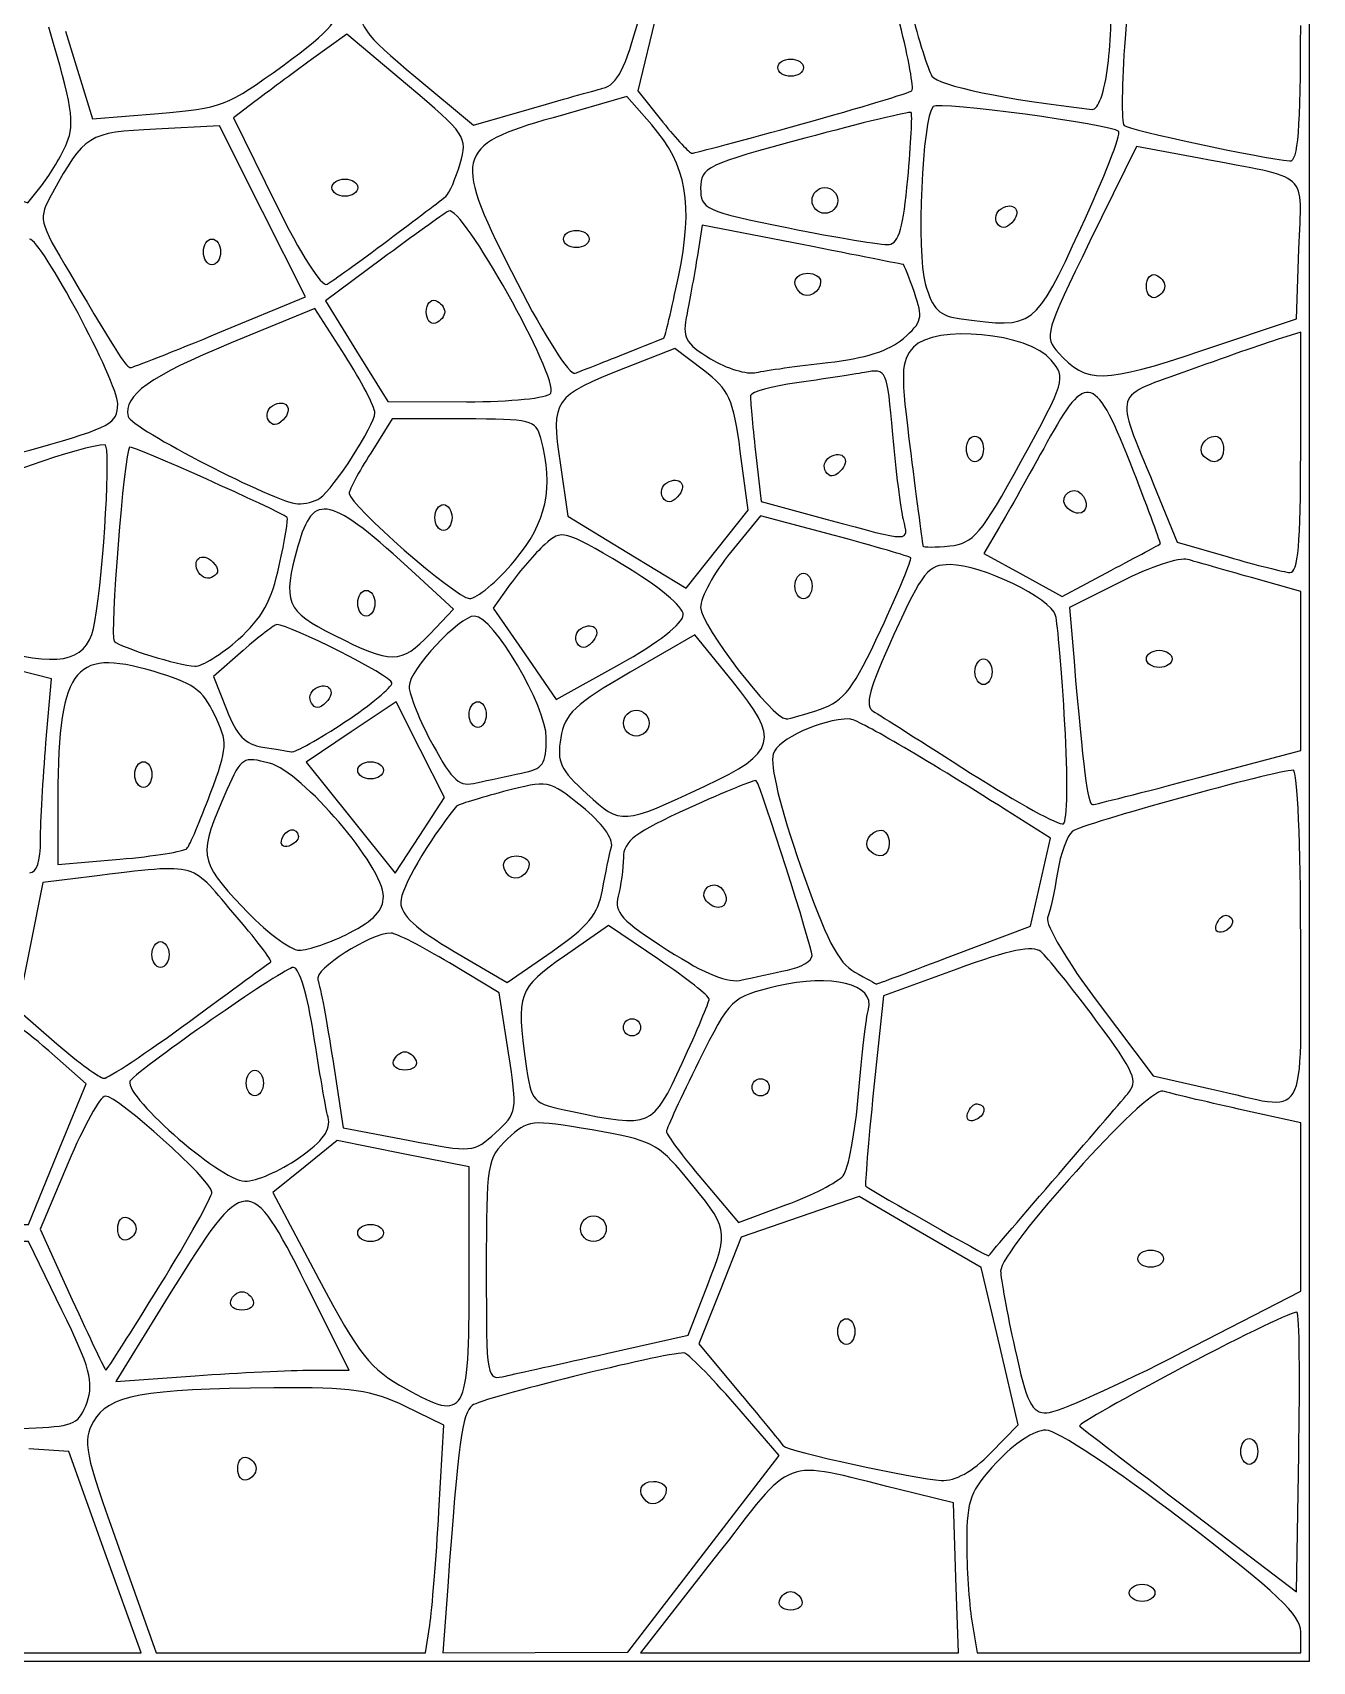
# Model space of a CAD drawing. Extents: x 1 to 601, y -4 to 449.
# Drawn here: x 489.2 to 601.2, y -0.9 to 141.7 of the extents above; entities that cross this region are included whole.
import ezdxf

# ---------------------------------------------------------------- set-up
doc = ezdxf.new("R2010")
doc.units = 0
doc.layers.get('0').update_dxf_attribs({"linetype": 'CONTINUOUS'})

msp = doc.modelspace()

# ---------------------------------------------------------------- linework, layer by layer
at = {"color": 7}
for points in [[(0.875971, 224.12403), (0.875971, 449.124032), (300.87597, 449.124032), (600.87597, 449.124032), (600.87597, 224.12403), (600.87597, -0.87597), (300.87597, -0.87597), (0.875971, -0.87597)], [(511.06347, 138.79812)], [(554.37597, 138.62403)], [(583.256708, 138.81153)], [(539.086043, 136.821495)], [(556.519972, 133.71234)], [(492.178447, 132.031185)], [(565.75266, 128.881042)], [(515.37597, 128.12403)], [(557.37597, 126.99903)], [(573.57339, 125.00688)], [(580.888905, 124.565325)], [(520.25097, 123.502792)], [(535.62597, 123.62403)], [(504.12597, 122.49903)], [(556.35558, 118.894417)], [(586.62597, 119.49903)], [(523.62597, 117.24903)], [(505.574153, 115.46226)], [(540.87597, 113.538705)], [(558.769995, 112.809202)], [(534.508477, 110.13618)], [(509.82339, 107.75688)], [(489.65814, 105.351405)], [(570.87597, 105.24903)], [(575.682847, 104.193458)], [(591.646357, 104.60364)], [(600.12597, 104.924573)], [(558.57339, 103.25688)], [(514.307857, 100.948013)], [(544.32339, 101.00688)], [(579.533002, 100.322205)], [(524.37597, 99.24903)], [(565.373002, 99.061553)], [(587.848687, 96.931958)], [(503.727667, 94.411695)], [(531.34215, 95.454375)], [(555.87597, 93.24903)], [(517.62597, 91.74903)], [(494.641762, 90.151583)], [(546.109793, 90.726053)], [(507.19362, 88.589693)], [(523.927305, 89.04714)], [(536.82339, 88.25688)], [(571.62597, 85.74903)], [(586.62597, 86.87403)], [(523.098068, 78.93201), (520.979003, 83.122718), (517.048568, 80.47581), (513.118133, 77.828903), (517.011473, 72.970433), (520.904805, 68.111955), (523.060973, 71.426625), (525.217133, 74.741295)], [(513.57339, 83.00688)], [(516.512505, 81.355215)], [(527.37597, 81.99903)], [(558.112778, 82.481812)], [(540.87597, 81.24903)], [(579.497903, 81.141653)], [(517.62597, 77.12403)], [(498.12597, 76.74903)], [(531.963465, 76.879028)], [(548.041928, 75.753292)], [(591.222098, 76.491465)], [(489.87597, 71.01087)], [(502.68804, 70.282283)], [(510.98847, 71.08653)], [(562.396358, 70.10364)], [(530.85558, 67.894418)], [(539.03814, 66.62403)], [(548.033003, 65.822205)], [(516.90585, 62.88927)], [(592.73847, 63.58653)], [(600.12597, 62.49903)], [(499.62597, 60.99903)], [(569.75097, 60.929085)], [(555.213465, 59.629028)], [(502.914757, 55.14735)], [(540.87597, 54.62403)], [(520.769723, 51.68028)], [(530.81241, 52.40406)], [(546.01494, 51.49635)], [(507.87597, 49.74903)], [(552.12597, 49.37403)], [(570.98847, 47.08653)], [(512.455005, 43.18653)], [(560.092702, 41.633137)], [(578.392185, 41.12403)], [(496.62597, 36.99903)], [(517.62597, 36.62403)], [(537.12597, 36.99903)], [(585.87597, 34.37403)], [(500.308342, 32.014605)], [(527.37597, 32.48724)], [(506.519722, 30.68028)], [(599.824387, 29.67561)], [(559.62597, 27.99903)], [(539.38818, 26.076953)], [(589.81347, 26.20785)], [(513.623025, 24.62403)], [(493.945972, 21.81795)], [(572.988668, 17.35737)], [(594.87597, 17.49903)], [(507.12597, 15.99903)], [(542.85558, 13.144418)], [(554.519722, 4.43028)], [(585.12597, 5.12403)]]:
    msp.add_lwpolyline(points, close=True, dxfattribs=at)
for points in [[(591.248025, 151.773945), (585.302122, 148.344353), (584.76522, 141.183023)], [(543.791415, 143.470028), (542.134395, 136.596645), (544.317683, 133.86036)], [(492.047708, 141.822653), (494.412728, 134.146268), (500.206845, 134.613247)], [(521.970427, 137.101477), (516.66603, 141.56646), (513.5835, 139.328017)], [(470.900767, 140.718592), (469.052572, 133.440165), (478.901775, 130.12242), (488.75097, 126.804683), (490.037527, 128.40186)], [(522.70728, 137.800335), (527.75097, 133.60164), (532.62597, 135.004703)], [(508.632412, 135.654502), (506.763855, 134.219437), (510.457455, 126.712477)], [(543.34746, 133.611345), (541.1601, 136.10262), (534.713145, 134.245132)], [(505.574153, 115.46226), (513.051098, 118.55049), (509.291745, 126.041872), (505.532393, 133.533255), (499.97664, 133.252702)], [(591.254633, 130.690927), (585.758288, 131.722193), (581.686568, 123.425805)], [(556.512577, 123.132037), (547.774177, 124.851975), (547.34502, 122.175502)], [(591.478808, 113.860845), (599.75097, 116.62809), (599.968448, 122.72925)], [(519.71007, 121.85361), (514.794112, 118.20819), (517.522545, 113.799368), (520.25097, 109.390545), (527.144205, 109.382295)], [(516.501105, 113.448233), (513.87624, 117.55155), (506.563605, 114.53523)], [(600.12597, 104.924573), (600.12597, 115.475115), (598.43847, 114.95334)], [(547.890652, 112.134023), (545.37924, 114.049568), (541.065105, 112.3488)], [(526.922902, 107.87403), (520.644787, 107.87403), (518.760375, 104.888933)], [(535.327042, 104.039873), (536.00097, 99.35715), (541.185315, 96.204638), (546.369652, 93.052125), (549.083887, 96.47871), (551.798115, 99.905288), (551.100097, 105.061875)], [(552.426772, 105.00276), (552.918878, 100.653127), (558.709928, 99.079777)], [(587.290635, 102.070245), (589.327987, 97.099125), (593.789475, 95.797628)], [(559.34127, 97.662945), (552.866483, 99.391942), (550.24623, 96.194265)], [(573.77496, 98.430765), (572.401012, 96.1125), (575.83035, 94.22661), (579.259687, 92.340728), (583.505332, 94.602803)], [(523.927305, 89.04714), (526.009282, 91.220258), (522.685702, 94.28382)], [(530.973488, 93.40779), (529.482893, 91.316543), (532.239975, 87.313388), (534.997057, 83.310225), (540.545333, 86.404628)], [(584.436308, 93.654488), (579.899963, 91.36455), (580.294905, 86.68179)], [(591.222098, 76.491465), (600.12597, 78.858907), (600.12597, 85.813253), (600.12597, 92.76759), (595.81347, 93.988275)], [(550.414583, 84.917513), (547.107345, 88.977495), (541.4556, 85.701773)], [(507.594623, 87.605648), (505.011075, 85.337265), (506.166435, 82.39602)], [(490.351088, 79.518352), (490.826205, 85.138987), (486.2196, 86.299395)], [(491.37597, 73.639118), (491.37597, 68.86356), (496.81347, 69.33954)], [(569.75097, 60.929085), (576.50097, 63.47322), (577.363365, 67.323623), (578.225753, 71.174033), (574.363365, 73.625018)], [(493.160857, 67.682212), (490.070737, 67.31133), (488.96283, 61.743405), (487.854915, 56.175487), (491.302942, 53.187735)], [(543.973223, 60.557985), (539.570475, 63.547838), (535.723223, 60.854603)], [(530.81241, 52.40406), (530.00097, 57.645008), (525.65091, 60.259523)], [(526.058903, 61.273358), (530.71077, 58.547685), (534.64005, 61.273358)], [(570.034537, 59.721435), (563.630295, 57.394778), (562.765328, 49.12221)], [(582.399765, 56.773867), (587.221755, 50.381077), (592.361363, 49.222822)], [(491.344912, 43.5228), (493.858927, 49.67157), (490.6113, 52.553587)], [(515.44023, 51.79893), (516.352118, 45.8421), (522.05154, 44.74281)], [(589.81347, 26.20785), (600.12597, 31.52745), (600.12597, 38.890628), (600.12597, 46.253798), (594.68847, 47.46969)], [(527.37597, 32.48724), (527.37597, 42.416782), (521.606648, 43.56477), (515.837333, 44.712758), (513.015915, 42.445403), (510.194498, 40.178048), (514.224645, 32.588543)], [(482.603438, 37.37403), (488.830905, 37.37403), (491.344912, 43.5228)], [(492.303, 42.776745), (489.855037, 36.949043), (492.654375, 30.78654)], [(547.780657, 41.28573), (550.935353, 37.5435), (555.093157, 39.08049)], [(572.988668, 17.35737), (575.39562, 19.84071), (573.790703, 26.722365), (572.185785, 33.604012), (566.843378, 36.707497), (561.50097, 39.810975), (556.340318, 38.030002), (551.179665, 36.24903), (549.330255, 31.578585), (547.480845, 26.90814), (551.09214, 22.578585)], [(491.747842, 29.88045), (488.825632, 35.87403), (482.902162, 35.87403), (476.978692, 35.87403), (477.478537, 31.18653)], [(501.289695, 31.443758), (496.471875, 23.638478), (503.414137, 24.131258)], [(513.623025, 24.62403), (516.889643, 24.62403), (513.101828, 32.172135)], [(539.38818, 26.076953), (546.525382, 27.667298), (548.25537, 32.128793)], [(524.737057, 12.275775), (525.1725, 19.802527), (521.754172, 21.463275)], [(547.875645, 8.539328), (554.50032, 17.15181), (550.613932, 21.63792)], [(495.514657, 8.68653), (492.341632, 17.49903), (488.86554, 17.727345)], [(590.37597, 12.361688), (599.75097, 5.208023), (599.957557, 17.271945)], [(569.967667, 6.43653), (569.75097, 12.99903), (564.87597, 14.198798)], [(468.87597, 1.687688), (468.87597, -0.12597), (483.781822, -0.12597), (498.687675, -0.12597), (495.514657, 8.68653)], [(496.71588, 9.054263), (499.986247, -0.12597), (511.772122, -0.12597), (523.557997, -0.12597), (523.92981, 2.31153)], [(525.496417, 5.68653), (525.06342, -0.12597), (533.157195, -0.09957), (541.25097, -0.07317), (547.875645, 8.539305), (547.875645, 8.539328)], [(548.796322, 8.096595), (542.379787, -0.12597), (556.28208, -0.12597), (570.184372, -0.12597), (569.967667, 6.43653)], [(571.357357, 2.68653), (571.82223, -0.12597), (585.9741, -0.12597), (600.12597, -0.12597), (600.12597, 1.710188)]]:
    msp.add_lwpolyline(points, dxfattribs=at)
for points in [[(583.256708, 138.81153), (583.52547, 140.977155), (583.63413, 144.083205), (583.49817, 145.713855)], [(511.06347, 138.79812), (515.477348, 142.039665), (516.123368, 142.819223), (516.10566, 144.882525)], [(517.64478, 145.0947), (517.662405, 142.19835), (517.98834, 141.728685), (522.70728, 137.800335)], [(539.086043, 136.821495), (540.32928, 137.145997), (541.0167, 138.496222), (542.273543, 143.082345)], [(566.015115, 143.772338), (566.687175, 141.096863), (567.521205, 138.44805), (567.868523, 137.886083)], [(492.178447, 132.031185), (492.895957, 133.737832), (492.643252, 135.35964), (490.600762, 142.156185)], [(566.115293, 136.613355), (566.294768, 136.79283), (565.819185, 139.42803), (565.058445, 142.469355)], [(584.76522, 141.183023), (584.469915, 137.244293), (584.430615, 133.81938), (584.677883, 133.57212)], [(599.18847, 130.45857), (599.902777, 130.394145), (600.12597, 133.218833), (600.12597, 142.323487)], [(500.206845, 134.613247), (505.66014, 135.052755), (506.298765, 135.29892), (511.06347, 138.79812)], [(513.5835, 139.328017), (511.88811, 138.09687), (509.660122, 136.443787), (508.632412, 135.654502)], [(554.37597, 138.62403), (554.37597, 139.03653), (554.88222, 139.37403), (555.50097, 139.37403)], [(555.50097, 137.87403), (554.88222, 137.87403), (554.37597, 138.21153), (554.37597, 138.62403)], [(555.50097, 139.37403), (556.11972, 139.37403), (556.62597, 139.03653), (556.62597, 138.62403)], [(556.62597, 138.62403), (556.62597, 138.21153), (556.11972, 137.87403), (555.50097, 137.87403)], [(581.8845, 134.972505), (582.40983, 134.91393), (582.96615, 136.470383), (583.256708, 138.81153)], [(526.588493, 130.24335), (527.253705, 132.562807), (527.11152, 132.773962), (521.970427, 137.101477)], [(567.868523, 137.886083), (568.379213, 137.05977), (574.415693, 135.80493), (581.8845, 134.972505)], [(532.62597, 135.004703), (535.30722, 135.776385), (538.21425, 136.593945), (539.086043, 136.821495)], [(556.519972, 133.71234), (561.617925, 135.128422), (565.935817, 136.43388), (566.115293, 136.613355)], [(584.204685, 133.045313), (583.58247, 133.667535), (568.437727, 135.685785), (567.961845, 135.209902)], [(534.713145, 134.245132), (526.01175, 131.7381), (525.849982, 130.98681), (531.59373, 119.75787)], [(566.0535, 134.696497), (565.943032, 134.806965), (561.752557, 133.79523), (556.741342, 132.448192)], [(565.75266, 128.881042), (566.028585, 131.969077), (566.163967, 134.58603), (566.0535, 134.696497)], [(567.961845, 135.209902), (567.019403, 134.26746), (566.493068, 122.391548), (567.27561, 119.726077)], [(499.97664, 133.252702), (494.03619, 132.952725), (493.702973, 132.747015), (490.921965, 127.662967)], [(545.68728, 120.321255), (547.021875, 126.665685), (546.413918, 130.11885), (543.34746, 133.611345)], [(544.317683, 133.86036), (545.518493, 132.355402), (546.66972, 131.127127), (546.87597, 131.130863)], [(546.87597, 131.130863), (547.08222, 131.134613), (551.42202, 132.296258), (556.519972, 133.71234)], [(580.888905, 124.565325), (582.94011, 129.001793), (584.432213, 132.817785), (584.204685, 133.045313)], [(584.677883, 133.57212), (585.072585, 133.17741), (596.696243, 130.683315), (599.18847, 130.45857)], [(490.037527, 128.40186), (490.74513, 129.280305), (491.70855, 130.913498), (492.178447, 132.031185)], [(556.741342, 132.448192), (548.105992, 130.126972), (547.629922, 129.898762), (547.628002, 128.079667)], [(525.326557, 127.358475), (525.643132, 127.628925), (526.211002, 128.927122), (526.588493, 130.24335)], [(599.968448, 122.72925), (600.21651, 129.688373), (601.151617, 128.83398), (591.254633, 130.690927)], [(515.37597, 128.12403), (515.37597, 128.53653), (515.88222, 128.87403), (516.50097, 128.87403)], [(516.50097, 128.87403), (517.11972, 128.87403), (517.62597, 128.53653), (517.62597, 128.12403)], [(564.12597, 123.149977), (564.96462, 123.23679), (565.378665, 124.69554), (565.75266, 128.881042)], [(490.921965, 127.662967), (489.653228, 125.343555), (489.664395, 125.292787), (492.488865, 120.537967)], [(516.50097, 127.37403), (515.88222, 127.37403), (515.37597, 127.71153), (515.37597, 128.12403)], [(517.62597, 128.12403), (517.62597, 127.71153), (517.11972, 127.37403), (516.50097, 127.37403)], [(520.25097, 123.502792), (522.72597, 125.352967), (525.009982, 127.088025), (525.326557, 127.358475)], [(547.628002, 128.079667), (547.625752, 126.24675), (547.9722, 126.089895), (555.31347, 124.596915)], [(557.37597, 126.99903), (557.37597, 127.61778), (557.88222, 128.12403), (558.50097, 128.12403)], [(558.50097, 125.87403), (557.88222, 125.87403), (557.37597, 126.38028), (557.37597, 126.99903)], [(558.50097, 128.12403), (559.11972, 128.12403), (559.62597, 127.61778), (559.62597, 126.99903)], [(559.62597, 126.99903), (559.62597, 126.38028), (559.11972, 125.87403), (558.50097, 125.87403)], [(573.913635, 126.27231), (575.066745, 126.984968), (575.810737, 126.008798), (574.84812, 125.04618)], [(510.457455, 126.712477), (512.626275, 122.304495), (514.481287, 119.398155), (514.951012, 119.672175)], [(525.579232, 126.072623), (525.054967, 125.75715), (522.41385, 123.858593), (519.71007, 121.85361)], [(534.508477, 110.136173), (535.288447, 111.39819), (526.691347, 126.741848), (525.579232, 126.072623)], [(573.57339, 125.006858), (573.313853, 125.426798), (573.466965, 125.99625), (573.913635, 126.27231)], [(535.62597, 123.62403), (535.62597, 124.03653), (536.13222, 124.37403), (536.75097, 124.37403)], [(536.75097, 124.37403), (537.36972, 124.37403), (537.87597, 124.03653), (537.87597, 123.62403)], [(555.31347, 124.596915), (559.541595, 123.737047), (563.50722, 123.085927), (564.12597, 123.149977)], [(570.420337, 116.642175), (576.83139, 115.786808), (576.82947, 115.785352), (580.888905, 124.565325)], [(574.84812, 125.04618), (574.309485, 124.507545), (573.88998, 124.494608), (573.57339, 125.00688)], [(496.62597, 109.18809), (496.62597, 111.124028), (489.947122, 123.610418), (488.90697, 123.61908)], [(504.12597, 122.49903), (504.12597, 123.11778), (504.46347, 123.62403), (504.87597, 123.62403)], [(504.87597, 123.62403), (505.28847, 123.62403), (505.62597, 123.11778), (505.62597, 122.49903)], [(514.951012, 119.672175), (515.390985, 119.92884), (517.77597, 121.652617), (520.25097, 123.502792)], [(536.75097, 122.87403), (536.13222, 122.87403), (535.62597, 123.21153), (535.62597, 123.62403)], [(537.87597, 123.62403), (537.87597, 123.21153), (537.36972, 122.87403), (536.75097, 122.87403)], [(565.365097, 121.393065), (565.302322, 121.403565), (561.31869, 122.18607), (556.512577, 123.132037)], [(581.686568, 123.425805), (577.764923, 115.435207), (577.663432, 115.075388), (578.932913, 113.663205)], [(504.87597, 121.37403), (504.46347, 121.37403), (504.12597, 121.88028), (504.12597, 122.49903)], [(505.62597, 122.49903), (505.62597, 121.88028), (505.28847, 121.37403), (504.87597, 121.37403)], [(547.34502, 122.175502), (547.10898, 120.70344), (546.699637, 118.420605), (546.43536, 117.102532)], [(566.334975, 118.93653), (565.86432, 120.277155), (565.427872, 121.382595), (565.365097, 121.393065)], [(492.488865, 120.537967), (496.822178, 113.243115), (497.38266, 112.37403), (497.75388, 112.37403)], [(544.418235, 114.975757), (544.51023, 115.035008), (545.081295, 117.44052), (545.68728, 120.321255)], [(556.35558, 118.894417), (555.510945, 119.73906), (555.841163, 120.62403), (557.00097, 120.62403)], [(558.12597, 119.918295), (558.12597, 118.97256), (556.954777, 118.29522), (556.35558, 118.894417)], [(557.00097, 120.62403), (557.61972, 120.62403), (558.12597, 120.30645), (558.12597, 119.918295)], [(586.62597, 119.49903), (586.62597, 120.186532), (586.988782, 120.628095), (587.43222, 120.480277)], [(587.43222, 120.480277), (587.875657, 120.332468), (588.23847, 119.890905), (588.23847, 119.49903)], [(523.62597, 117.24903), (523.62597, 117.936533), (523.988782, 118.378095), (524.43222, 118.230278)], [(531.59373, 119.75787), (533.968357, 115.115505), (536.172015, 111.678832), (536.651415, 111.87024)], [(565.364873, 114.917625), (567.014572, 116.346465), (567.108165, 116.734185), (566.334975, 118.93653)], [(567.27561, 119.726077), (567.95277, 117.419535), (568.481715, 116.900827), (570.420337, 116.642175)], [(587.43222, 118.517783), (586.988783, 118.369965), (586.62597, 118.811528), (586.62597, 119.49903)], [(588.23847, 119.49903), (588.23847, 119.107155), (587.875658, 118.665593), (587.43222, 118.517783)], [(524.43222, 116.267783), (523.988782, 116.119965), (523.62597, 116.561528), (523.62597, 117.24903)], [(524.43222, 118.230278), (524.875657, 118.082468), (525.23847, 117.640905), (525.23847, 117.24903)], [(525.23847, 117.24903), (525.23847, 116.857155), (524.875657, 116.415593), (524.43222, 116.267783)], [(546.43536, 117.102532), (546.006727, 114.964665), (546.227152, 114.53796), (548.477917, 113.148652)], [(578.301555, 113.029688), (576.371903, 115.4127), (568.067393, 116.184023), (566.253915, 114.148665)], [(506.563605, 114.53523), (499.391213, 111.57675), (497.124338, 109.958243), (497.541795, 108.09384)], [(497.75388, 112.37403), (497.942708, 112.37403), (501.461828, 113.763735), (505.574153, 115.46226)], [(540.87597, 113.538705), (542.73222, 114.26979), (544.32624, 114.91647), (544.418235, 114.975757)], [(558.769995, 112.809202), (561.974475, 113.16333), (564.138015, 113.855025), (565.364873, 114.917625)], [(566.253915, 114.148665), (565.119548, 112.875495), (565.097798, 112.037467), (566.013232, 104.87403)], [(598.43847, 114.95334), (597.510345, 114.666368), (593.955285, 113.426363), (590.53833, 112.197773)], [(519.12597, 108.40857), (519.12597, 108.92355), (517.94478, 111.1914), (516.501105, 113.448233)], [(536.651415, 111.87024), (537.118672, 112.056802), (539.01972, 112.807612), (540.87597, 113.538705)], [(548.477917, 113.148652), (549.865597, 112.292092), (551.67597, 111.746722), (552.50097, 111.936727)], [(552.50097, 111.936727), (553.32597, 112.126725), (556.147027, 112.519342), (558.769995, 112.809202)], [(575.682847, 104.193458), (579.53787, 111.21816), (579.599647, 111.426608), (578.301555, 113.029688)], [(578.932913, 113.663205), (581.37171, 110.950267), (582.84768, 110.973518), (591.478808, 113.860845)], [(541.065105, 112.3488), (534.732097, 109.852125), (534.532207, 109.562678), (535.327042, 104.039873)], [(551.100097, 105.061875), (550.478392, 109.654688), (550.127497, 110.4279), (547.890652, 112.134023)], [(561.963533, 111.942937), (560.884125, 111.748447), (558.216142, 111.344002), (556.034685, 111.044175)], [(564.441757, 106.522793), (563.931075, 112.240755), (563.907128, 112.293135), (561.963533, 111.942937)], [(585.505095, 103.291658), (582.169125, 111.890355), (581.398162, 112.148153), (577.931265, 105.824273)], [(590.53833, 112.197773), (583.53717, 109.680458), (583.815713, 110.549048), (587.290635, 102.070245)], [(527.144205, 109.382295), (531.013252, 109.377795), (534.244095, 109.708403), (534.508477, 110.13618)], [(552.001538, 109.925707), (551.964788, 109.610385), (552.156113, 107.395058), (552.426772, 105.00276)], [(556.034685, 111.044175), (553.853228, 110.744348), (552.03831, 110.241038), (552.001538, 109.925707)], [(489.65814, 105.351405), (496.043063, 107.16336), (496.62597, 107.484323), (496.62597, 109.18809)], [(509.82339, 107.756858), (509.563852, 108.176798), (509.716965, 108.74625), (510.163635, 109.02231)], [(510.163635, 109.02231), (511.316745, 109.734968), (512.060737, 108.758798), (511.09812, 107.79618)], [(514.307857, 100.948013), (515.534962, 101.785995), (519.12597, 107.34645), (519.12597, 108.40857)], [(497.541795, 108.09384), (497.767162, 107.08731), (510.515677, 100.508858), (512.37597, 100.439153)], [(511.09812, 107.79618), (510.559485, 107.257545), (510.13998, 107.244608), (509.82339, 107.75688)], [(533.653252, 106.18653), (533.229945, 107.76612), (532.79955, 107.87403), (526.922902, 107.87403)], [(495.518602, 105.62403), (493.753395, 105.62403), (484.111853, 102.270562), (483.424867, 101.417655)], [(494.641762, 90.151583), (495.428288, 94.77966), (496.042852, 105.62403), (495.518602, 105.62403)], [(511.451182, 99.260648), (510.725677, 99.847845), (497.844885, 105.592942), (497.66259, 105.410647)], [(531.34215, 95.454375), (534.169365, 98.836628), (534.816997, 101.844053), (533.653252, 106.18653)], [(565.373002, 99.06153), (565.144432, 99.989655), (564.72537, 103.347225), (564.441757, 106.522793)], [(570.87597, 105.24903), (570.87597, 105.86778), (571.21347, 106.37403), (571.62597, 106.37403)], [(571.62597, 106.37403), (572.03847, 106.37403), (572.37597, 105.86778), (572.37597, 105.24903)], [(577.931265, 105.824273), (576.400972, 103.032885), (574.53063, 99.70581), (573.77496, 98.430765)], [(591.646357, 104.60364), (591.04716, 105.202838), (591.7245, 106.37403), (592.670235, 106.37403)], [(592.670235, 106.37403), (593.05839, 106.37403), (593.37597, 105.86778), (593.37597, 105.24903)], [(482.34564, 103.406505), (482.53521, 103.388655), (485.825835, 104.263845), (489.65814, 105.351405)], [(497.66259, 105.410647), (497.184503, 104.932568), (495.911025, 88.838917), (496.318913, 88.429973)], [(518.760375, 104.888933), (517.723957, 103.24713), (516.87597, 101.658518), (516.87597, 101.358683)], [(558.57339, 103.256858), (558.313853, 103.676798), (558.466965, 104.24625), (558.913635, 104.52231)], [(558.913635, 104.52231), (560.066745, 105.234968), (560.810737, 104.258798), (559.84812, 103.29618)], [(566.013232, 104.87403), (566.566733, 100.54278), (567.04353, 96.893273), (567.07278, 96.76401)], [(569.430322, 96.76401), (571.495553, 96.97464), (572.144392, 97.745617), (575.682847, 104.193458)], [(571.62597, 104.12403), (571.21347, 104.12403), (570.87597, 104.63028), (570.87597, 105.24903)], [(572.37597, 105.24903), (572.37597, 104.63028), (572.03847, 104.12403), (571.62597, 104.12403)], [(593.37597, 105.24903), (593.37597, 104.089223), (592.491, 103.759005), (591.646357, 104.60364)], [(599.18847, 94.43508), (599.896935, 94.388955), (600.12597, 96.951578), (600.12597, 104.924573)], [(544.663635, 102.27231), (545.816745, 102.984968), (546.560737, 102.008798), (545.59812, 101.04618)], [(559.84812, 103.29618), (559.309485, 102.757545), (558.88998, 102.744608), (558.57339, 103.25688)], [(587.848687, 96.931958), (587.902462, 96.968858), (586.847812, 99.830715), (585.505095, 103.291658)], [(522.685702, 94.28382), (515.157735, 101.222858), (513.735007, 101.562), (512.394802, 96.736913)], [(516.87597, 101.358683), (516.87597, 100.366913), (526.22826, 92.195498), (527.40465, 92.159415)], [(544.32339, 101.006858), (544.063852, 101.426798), (544.216965, 101.99625), (544.663635, 102.27231)], [(579.533002, 100.322205), (579.020692, 101.151128), (580.203802, 102.046193), (580.89636, 101.353643)], [(580.89636, 101.353643), (581.609452, 100.64055), (581.476552, 99.62403), (580.670235, 99.62403)], [(512.37597, 100.439153), (512.99472, 100.415978), (513.864068, 100.644953), (514.307857, 100.948013)], [(524.37597, 99.24903), (524.37597, 99.86778), (524.71347, 100.37403), (525.12597, 100.37403)], [(525.12597, 100.37403), (525.53847, 100.37403), (525.87597, 99.86778), (525.87597, 99.24903)], [(545.59812, 101.04618), (545.059485, 100.507545), (544.63998, 100.494608), (544.32339, 101.00688)], [(580.670235, 99.62403), (580.28208, 99.62403), (579.770325, 99.938213), (579.533002, 100.322205)], [(510.768832, 95.04882), (511.25424, 97.2762), (511.561297, 99.171525), (511.451182, 99.260648)], [(525.12597, 98.12403), (524.71347, 98.12403), (524.37597, 98.63028), (524.37597, 99.24903)], [(525.87597, 99.24903), (525.87597, 98.63028), (525.53847, 98.12403), (525.12597, 98.12403)], [(558.709928, 99.079777), (566.091075, 97.074405), (565.86222, 97.075035), (565.373002, 99.061553)], [(540.82077, 95.104845), (535.62969, 98.188807), (535.48275, 98.226945), (533.989823, 96.877815)], [(566.013945, 95.716485), (565.905105, 95.836087), (562.902398, 96.711997), (559.34127, 97.662945)], [(503.72769, 94.411695), (503.015032, 95.564805), (503.991202, 96.308798), (504.95382, 95.34618)], [(512.394802, 96.736913), (511.023413, 91.799535), (511.31088, 91.093065), (515.56347, 88.949783)], [(533.989823, 96.877815), (533.150663, 96.119483), (531.793313, 94.557968), (530.973488, 93.40779)], [(550.24623, 96.194265), (548.805083, 94.435538), (547.62597, 92.263463), (547.62597, 91.36743)], [(563.392628, 89.419312), (564.943193, 92.763157), (566.122785, 95.596882), (566.013945, 95.716485)], [(567.07278, 96.76401), (567.10203, 96.634748), (568.162928, 96.634748), (569.430322, 96.76401)], [(583.505332, 94.602803), (585.840435, 95.846948), (587.794942, 96.895065), (587.848687, 96.931958)], [(590.236808, 95.576693), (589.54152, 95.778945), (586.931295, 94.913955), (584.436308, 93.654488)], [(595.81347, 93.988275), (593.441595, 94.659645), (590.932095, 95.374433), (590.236808, 95.576693)], [(593.789475, 95.797628), (596.243295, 95.081805), (598.672845, 94.468658), (599.18847, 94.43508)], [(504.99312, 94.07145), (504.57318, 93.811913), (504.003727, 93.965025), (503.727667, 94.411695)], [(504.95382, 95.34618), (505.492455, 94.807545), (505.505392, 94.38804), (504.99312, 94.07145)], [(507.19362, 88.589693), (509.244847, 90.4251), (510.096502, 91.963732), (510.768832, 95.04882)], [(527.40465, 92.159415), (528.039172, 92.139915), (529.811047, 93.622688), (531.34215, 95.454375)], [(546.109793, 90.726052), (546.119468, 91.458007), (543.985463, 93.22473), (540.82077, 95.104845)], [(555.87597, 93.24903), (555.87597, 93.86778), (556.21347, 94.37403), (556.62597, 94.37403)], [(556.62597, 94.37403), (557.03847, 94.37403), (557.37597, 93.86778), (557.37597, 93.24903)], [(569.460278, 95.12403), (567.528413, 95.12403), (567.079793, 94.566353), (564.537353, 89.00439)], [(578.686208, 90.663863), (578.27232, 92.181923), (572.186528, 95.12403), (569.460278, 95.12403)], [(517.62597, 91.74903), (517.62597, 92.36778), (517.96347, 92.87403), (518.37597, 92.87403)], [(518.37597, 92.87403), (518.78847, 92.87403), (519.12597, 92.36778), (519.12597, 91.74903)], [(556.62597, 92.12403), (556.21347, 92.12403), (555.87597, 92.63028), (555.87597, 93.24903)], [(557.37597, 93.24903), (557.37597, 92.63028), (557.03847, 92.12403), (556.62597, 92.12403)], [(518.37597, 90.62403), (517.96347, 90.62403), (517.62597, 91.13028), (517.62597, 91.74903)], [(519.12597, 91.74903), (519.12597, 91.13028), (518.78847, 90.62403), (518.37597, 90.62403)], [(547.62597, 91.36743), (547.62597, 89.832337), (553.926795, 81.62403), (555.105158, 81.62403)], [(486.36615, 87.563573), (492.007815, 86.120588), (494.0661, 86.764268), (494.641762, 90.151583)], [(510.543532, 89.87403), (510.342578, 89.87403), (509.015572, 88.853258), (507.594623, 87.605648)], [(520.62597, 84.777255), (520.62597, 85.354185), (511.684822, 89.87403), (510.543532, 89.87403)], [(527.849513, 90.62403), (526.522088, 90.62403), (522.12597, 85.90287), (522.12597, 84.4773)], [(534.12597, 79.975395), (534.12597, 82.71237), (529.462725, 90.62403), (527.849513, 90.62403)], [(537.163635, 89.52231), (538.316745, 90.234967), (539.060737, 89.258797), (538.09812, 88.29618)], [(540.545333, 86.404628), (543.88479, 88.267125), (546.10005, 89.98752), (546.109793, 90.726053)], [(579.497903, 81.141653), (579.22614, 85.738208), (578.860875, 90.023205), (578.686208, 90.663863)], [(496.318913, 88.429973), (496.878743, 87.868688), (501.925838, 86.2959), (503.37597, 86.23083)], [(503.37597, 86.23083), (503.99472, 86.20308), (505.712662, 87.264555), (507.19362, 88.589693)], [(515.56347, 88.949783), (520.607812, 86.407455), (521.407238, 86.416763), (523.927305, 89.04714)], [(536.82339, 88.256857), (536.563853, 88.676797), (536.716965, 89.24625), (537.163635, 89.52231)], [(558.112777, 82.481812), (560.195138, 83.20773), (561.006833, 84.27426), (563.392628, 89.419312)], [(564.537353, 89.00439), (562.325318, 84.165233), (561.950378, 82.757873), (562.745483, 82.278368)], [(499.735935, 85.793813), (492.612398, 87.864675), (491.37597, 86.067015), (491.37597, 73.639118)], [(538.09812, 88.29618), (537.559485, 87.757545), (537.13998, 87.744607), (536.82339, 88.25688)], [(586.62597, 86.87403), (586.62597, 87.28653), (587.13222, 87.62403), (587.75097, 87.62403)], [(587.75097, 87.62403), (588.36972, 87.62403), (588.87597, 87.28653), (588.87597, 86.87403)], [(505.099598, 81.99972), (504.064268, 84.170828), (503.188973, 84.789983), (499.735935, 85.793813)], [(541.4556, 85.701773), (536.57439, 82.872653), (535.747425, 82.090193), (535.389938, 79.96254)], [(571.62597, 85.74903), (571.62597, 86.36778), (571.96347, 86.87403), (572.37597, 86.87403)], [(572.37597, 84.62403), (571.96347, 84.62403), (571.62597, 85.13028), (571.62597, 85.74903)], [(572.37597, 86.87403), (572.78847, 86.87403), (573.12597, 86.36778), (573.12597, 85.74903)], [(573.12597, 85.74903), (573.12597, 85.13028), (572.78847, 84.62403), (572.37597, 84.62403)], [(580.294905, 86.68179), (581.08617, 77.300055), (581.492393, 74.12403), (581.90106, 74.12403)], [(587.75097, 86.12403), (587.13222, 86.12403), (586.62597, 86.46153), (586.62597, 86.87403)], [(588.87597, 86.87403), (588.87597, 86.46153), (588.36972, 86.12403), (587.75097, 86.12403)], [(513.57339, 83.006858), (513.313853, 83.426798), (513.466965, 83.99625), (513.913635, 84.27231)], [(513.913635, 84.27231), (515.066745, 84.984968), (515.810737, 84.008798), (514.84812, 83.04618)], [(516.512505, 81.355215), (518.77491, 82.857368), (520.62597, 84.397283), (520.62597, 84.777255)], [(522.12597, 84.4773), (522.12597, 83.733427), (523.054095, 81.429937), (524.18847, 79.35843)], [(548.041928, 75.753293), (554.296418, 78.680123), (554.585618, 79.797128), (550.414583, 84.917513)], [(514.84812, 83.04618), (514.309485, 82.507545), (513.88998, 82.494608), (513.57339, 83.00688)], [(527.37597, 81.99903), (527.37597, 82.61778), (527.71347, 83.12403), (528.12597, 83.12403)], [(528.12597, 83.12403), (528.53847, 83.12403), (528.87597, 82.61778), (528.87597, 81.99903)], [(504.730965, 75.077123), (506.257245, 79.19073), (506.275515, 79.533803), (505.099598, 81.99972)], [(506.166435, 82.39602), (507.029632, 80.198528), (507.81858, 79.378148), (509.286382, 79.151775)], [(511.825005, 78.736402), (512.140733, 78.674602), (514.250108, 79.853063), (516.512505, 81.355215)], [(528.12597, 80.87403), (527.71347, 80.87403), (527.37597, 81.38028), (527.37597, 81.99903)], [(528.87597, 81.99903), (528.87597, 81.38028), (528.53847, 80.87403), (528.12597, 80.87403)], [(540.87597, 81.24903), (540.87597, 81.86778), (541.38222, 82.37403), (542.00097, 82.37403)], [(542.00097, 82.37403), (542.61972, 82.37403), (543.12597, 81.86778), (543.12597, 81.24903)], [(560.652863, 81.619845), (558.16494, 81.60387), (554.395028, 79.865588), (553.974443, 78.540443)], [(555.105158, 81.62403), (555.405998, 81.62403), (556.759425, 82.010032), (558.112778, 82.481812)], [(574.363365, 73.625018), (566.950583, 78.329003), (561.299925, 81.624), (560.652863, 81.619845)], [(562.745483, 82.278368), (563.298503, 81.94485), (567.12597, 79.517633), (571.25097, 76.88454)], [(531.963465, 76.879028), (533.859728, 77.25828), (534.12597, 77.639497), (534.12597, 79.975395)], [(535.389938, 79.96254), (535.032023, 77.832368), (535.342613, 77.168138), (537.685155, 75.053573)], [(542.00097, 80.12403), (541.38222, 80.12403), (540.87597, 80.63028), (540.87597, 81.24903)], [(543.12597, 81.24903), (543.12597, 80.63028), (542.61972, 80.12403), (542.00097, 80.12403)], [(579.37149, 72.440693), (579.712778, 72.629662), (579.769665, 76.545097), (579.497903, 81.141653)], [(489.87597, 71.01087), (489.87597, 72.598635), (490.089773, 76.427003), (490.351088, 79.518352)], [(509.286382, 79.151775), (510.366907, 78.985125), (511.509285, 78.79821), (511.825005, 78.736402)], [(524.18847, 79.35843), (525.960353, 76.12275), (526.501073, 75.652245), (528.025965, 76.019287)], [(553.974443, 78.540443), (553.675733, 77.599305), (554.6022, 73.800953), (556.364453, 68.741783)], [(498.12597, 76.74903), (498.12597, 77.36778), (498.46347, 77.87403), (498.87597, 77.87403)], [(498.87597, 77.87403), (499.28847, 77.87403), (499.62597, 77.36778), (499.62597, 76.74903)], [(509.917343, 77.740365), (507.606022, 78.36045), (507.443498, 78.259208), (506.178967, 75.411548)], [(519.87597, 66.08763), (519.87597, 68.688015), (512.800793, 76.966785), (509.917343, 77.740365)], [(517.62597, 77.12403), (517.62597, 77.53653), (518.13222, 77.87403), (518.75097, 77.87403)], [(518.75097, 76.37403), (518.13222, 76.37403), (517.62597, 76.71153), (517.62597, 77.12403)], [(518.75097, 77.87403), (519.36972, 77.87403), (519.87597, 77.53653), (519.87597, 77.12403)], [(519.87597, 77.12403), (519.87597, 76.71153), (519.36972, 76.37403), (518.75097, 76.37403)], [(599.486153, 77.12403), (597.985305, 77.12403), (580.925603, 72.411083), (580.157063, 71.784143)], [(600.12597, 62.49903), (600.12597, 70.54278), (599.838053, 77.12403), (599.486153, 77.12403)], [(498.87597, 75.62403), (498.46347, 75.62403), (498.12597, 76.13028), (498.12597, 76.74903)], [(499.62597, 76.74903), (499.62597, 76.13028), (499.28847, 75.62403), (498.87597, 75.62403)], [(528.025965, 76.019287), (529.002218, 76.25427), (530.774093, 76.641157), (531.963465, 76.879028)], [(537.231203, 73.94928), (534.320513, 76.28838), (534.317865, 76.288883), (530.395095, 75.254078)], [(537.685155, 75.053573), (540.707265, 72.325613), (540.7188, 72.326392), (548.041928, 75.753292)], [(552.49761, 76.212653), (552.40197, 76.330148), (549.747975, 75.252473), (546.599843, 73.81782)], [(557.37597, 60.903428), (557.37597, 61.672665), (552.90042, 75.71778), (552.49761, 76.212653)], [(571.25097, 76.88454), (575.37597, 74.251455), (579.030203, 72.251723), (579.37149, 72.440693)], [(581.90106, 74.12403), (582.1305, 74.12403), (586.324965, 75.189375), (591.222098, 76.491465)], [(502.68804, 70.282283), (502.928423, 70.538993), (503.847743, 72.696675), (504.730965, 75.077123)], [(506.178967, 75.411548), (503.633137, 69.678458), (503.685758, 69.280388), (507.533138, 65.16723)], [(530.395095, 75.254078), (528.236738, 74.684708), (526.385018, 74.113155), (526.28016, 73.983953)], [(526.28016, 73.983953), (523.74234, 70.856745), (521.379495, 66.791948), (521.39151, 65.574)], [(539.824988, 70.429155), (540.016478, 71.139705), (538.984395, 72.540375), (537.231203, 73.94928)], [(546.599843, 73.81782), (541.886798, 71.670015), (540.874163, 70.903823), (540.865733, 69.479198)], [(510.98847, 71.08653), (511.310753, 72.053385), (512.339452, 72.227055), (512.43222, 71.33028)], [(512.43222, 71.33028), (512.46312, 71.031218), (512.08347, 70.65153), (511.58847, 70.48653)], [(562.396358, 70.10364), (561.79716, 70.702837), (562.4745, 71.87403), (563.420235, 71.87403)], [(563.420235, 71.87403), (563.80839, 71.87403), (564.12597, 71.36778), (564.12597, 70.74903)], [(580.157063, 71.784143), (579.69291, 71.405505), (579.10302, 69.78159), (578.846183, 68.175435)], [(488.93847, 68.160915), (489.532485, 68.137515), (489.87597, 69.181725), (489.87597, 71.01087)], [(496.81347, 69.33954), (499.804095, 69.601335), (502.44765, 70.025565), (502.68804, 70.282283)], [(511.58847, 70.48653), (511.09347, 70.32153), (510.82347, 70.59153), (510.98847, 71.08653)], [(539.03814, 66.62403), (539.295983, 68.06778), (539.650065, 69.780083), (539.824988, 70.429155)], [(564.12597, 70.74903), (564.12597, 69.589223), (563.241, 69.259005), (562.396358, 70.10364)], [(506.715247, 64.67478), (502.755825, 69.260963), (504.005152, 68.98377), (493.160857, 67.682212)], [(530.85558, 67.894418), (530.010945, 68.73906), (530.341163, 69.62403), (531.50097, 69.62403)], [(532.62597, 68.918295), (532.62597, 67.97256), (531.454778, 67.29522), (530.85558, 67.894418)], [(531.50097, 69.62403), (532.11972, 69.62403), (532.62597, 69.30645), (532.62597, 68.918295)], [(540.865733, 69.479198), (540.859733, 68.527605), (540.655643, 67.00365), (540.41139, 66.092633)], [(556.364453, 68.741783), (558.595785, 62.335958), (559.664445, 60.250215), (561.121613, 59.457053)], [(548.033003, 65.822205), (547.520693, 66.651128), (548.703803, 67.546193), (549.39636, 66.853643)], [(578.846183, 68.175435), (578.589353, 66.569288), (578.198888, 64.785248), (577.9785, 64.210913)], [(516.90585, 62.88927), (519.033548, 63.974745), (519.87597, 64.8819), (519.87597, 66.08763)], [(534.64005, 61.273358), (537.759615, 63.43734), (538.665945, 64.539975), (539.03814, 66.62403)], [(540.41139, 66.092633), (540.03591, 64.692158), (540.703793, 63.966053), (544.734128, 61.39305)], [(549.170235, 65.12403), (548.78208, 65.12403), (548.270325, 65.438213), (548.033003, 65.822205)], [(549.39636, 66.853643), (550.109453, 66.14055), (549.976553, 65.12403), (549.170235, 65.12403)], [(510.019583, 60.35346), (510.167318, 60.453998), (508.680367, 62.39859), (506.715247, 64.67478)], [(507.533138, 65.16723), (509.484593, 63.08097), (511.723493, 61.37403), (512.50848, 61.37403)], [(521.39151, 65.574), (521.402685, 64.443563), (522.720023, 63.22971), (526.058903, 61.273358)], [(577.9785, 64.210913), (577.75695, 63.63357), (579.7338, 60.308302), (582.399765, 56.773867)], [(592.73847, 63.58653), (592.90347, 64.08153), (593.283158, 64.461218), (593.58222, 64.43028)], [(593.58222, 64.43028), (594.478995, 64.337513), (594.305325, 63.308813), (593.33847, 62.98653)], [(512.50848, 61.37403), (513.293468, 61.37403), (515.272283, 62.055893), (516.90585, 62.88927)], [(520.55853, 62.87403), (518.718615, 62.87403), (513.777293, 59.71296), (514.13994, 58.767915)], [(525.65091, 60.259523), (523.25838, 61.697497), (520.966808, 62.87403), (520.55853, 62.87403)], [(593.33847, 62.98653), (592.84347, 62.82153), (592.57347, 63.09153), (592.73847, 63.58653)], [(499.62597, 60.99903), (499.62597, 61.61778), (499.96347, 62.12403), (500.37597, 62.12403)], [(500.37597, 62.12403), (500.78847, 62.12403), (501.12597, 61.61778), (501.12597, 60.99903)], [(544.734128, 61.39305), (548.14689, 59.214315), (550.00518, 58.470113), (551.275965, 58.773195)], [(577.399807, 61.250513), (576.70041, 61.83096), (574.695338, 61.414688), (570.034537, 59.721435)], [(592.361363, 49.222822), (600.983108, 47.279835), (600.12597, 45.814267), (600.12597, 62.49903)], [(500.37597, 59.87403), (499.96347, 59.87403), (499.62597, 60.38028), (499.62597, 60.99903)], [(501.12597, 60.99903), (501.12597, 60.38028), (500.78847, 59.87403), (500.37597, 59.87403)], [(502.914757, 55.14735), (506.674673, 57.910178), (509.871847, 60.25293), (510.019583, 60.35346)], [(535.723223, 60.854603), (531.623625, 57.98472), (531.493747, 57.622013), (532.344128, 51.417825)], [(548.37597, 57.093405), (548.37597, 57.35451), (546.394732, 58.913572), (543.973223, 60.557985)], [(555.213465, 59.629028), (556.402845, 59.866905), (557.37597, 60.440385), (557.37597, 60.903428)], [(563.00097, 58.40952), (563.00097, 58.39602), (566.03847, 59.529818), (569.75097, 60.929085)], [(582.209767, 55.260998), (580.092848, 58.116563), (577.928363, 60.811845), (577.399807, 61.250513)], [(512.004037, 59.87403), (511.267635, 59.87403), (499.927845, 52.020112), (497.768767, 50.01471)], [(513.761692, 54.06153), (513.244028, 57.422535), (512.502713, 59.87403), (512.004037, 59.87403)], [(514.13994, 58.767915), (514.353563, 58.211235), (514.93869, 55.075192), (515.44023, 51.79893)], [(551.275965, 58.773195), (552.252218, 59.006025), (554.024093, 59.391158), (555.213465, 59.629028)], [(562.309852, 56.212612), (562.944465, 58.38567), (559.01556, 59.370113), (554.304915, 58.218352)], [(561.121613, 59.457053), (562.155263, 58.894418), (563.00097, 58.423035), (563.00097, 58.40952)], [(546.01494, 51.49635), (547.313505, 54.31362), (548.37597, 56.832292), (548.37597, 57.093405)], [(554.304915, 58.218352), (550.26489, 57.230565), (550.241355, 57.207893), (547.450657, 51.613095)], [(561.444945, 48.823913), (561.725715, 52.220228), (562.114928, 55.545142), (562.309852, 56.212612)], [(490.6113, 52.553587), (487.853287, 55.001107), (487.015965, 55.362832), (485.057325, 54.952897)], [(495.414757, 50.16201), (495.779835, 50.141085), (499.154835, 52.384522), (502.914757, 55.14735)], [(540.87597, 54.62403), (540.87597, 55.03653), (541.21347, 55.37403), (541.62597, 55.37403)], [(541.62597, 53.87403), (541.21347, 53.87403), (540.87597, 54.21153), (540.87597, 54.62403)], [(541.62597, 55.37403), (542.03847, 55.37403), (542.37597, 55.03653), (542.37597, 54.62403)], [(542.37597, 54.62403), (542.37597, 54.21153), (542.03847, 53.87403), (541.62597, 53.87403)], [(584.973232, 48.784043), (585.946582, 49.936328), (585.66114, 50.60535), (582.209767, 55.260998)], [(491.302942, 53.187735), (493.199355, 51.54447), (495.049672, 50.182897), (495.414757, 50.16201)], [(515.02782, 46.74903), (514.823835, 47.57403), (514.254075, 50.864655), (513.761692, 54.06153)], [(521.75097, 50.87403), (521.063468, 50.87403), (520.621905, 51.236842), (520.769723, 51.68028)], [(520.769723, 51.68028), (520.917533, 52.123717), (521.359095, 52.48653), (521.75097, 52.48653)], [(521.75097, 52.48653), (522.142845, 52.48653), (522.584407, 52.123717), (522.732217, 51.68028)], [(522.732217, 51.68028), (522.880035, 51.236842), (522.438472, 50.87403), (521.75097, 50.87403)], [(529.68741, 45.40332), (531.589725, 47.132107), (531.609548, 47.255452), (530.81241, 52.40406)], [(532.344128, 51.417825), (532.804043, 48.062363), (532.873328, 47.989493), (536.281628, 47.276805)], [(536.281628, 47.276805), (543.335828, 45.801743), (543.403688, 45.831165), (546.01494, 51.49635)], [(547.450657, 51.613095), (545.910487, 48.52536), (544.644862, 45.78054), (544.638157, 45.513495)], [(497.768767, 50.01471), (496.712895, 49.033995), (505.54536, 41.201865), (507.756135, 41.158478)], [(507.87597, 49.74903), (507.87597, 50.36778), (508.21347, 50.87403), (508.62597, 50.87403)], [(508.62597, 50.87403), (509.03847, 50.87403), (509.37597, 50.36778), (509.37597, 49.74903)], [(552.12597, 49.37403), (552.12597, 49.78653), (552.46347, 50.12403), (552.87597, 50.12403)], [(552.87597, 50.12403), (553.28847, 50.12403), (553.62597, 49.78653), (553.62597, 49.37403)], [(495.538755, 48.614243), (495.105472, 48.608993), (493.649385, 45.981983), (492.303, 42.776745)], [(504.87597, 40.20462), (504.87597, 41.194388), (496.622745, 48.627713), (495.538755, 48.614243)], [(508.62597, 48.62403), (508.21347, 48.62403), (507.87597, 49.13028), (507.87597, 49.74903)], [(509.37597, 49.74903), (509.37597, 49.13028), (509.03847, 48.62403), (508.62597, 48.62403)], [(552.87597, 48.62403), (552.46347, 48.62403), (552.12597, 48.96153), (552.12597, 49.37403)], [(553.62597, 49.37403), (553.62597, 48.96153), (553.28847, 48.62403), (552.87597, 48.62403)], [(560.092702, 41.633137), (560.555663, 42.191745), (561.164167, 45.427597), (561.444945, 48.823913)], [(562.765328, 49.12221), (562.289595, 44.572298), (561.979245, 40.793243), (562.075665, 40.724303)], [(588.07203, 49.037963), (586.73493, 49.4376), (573.87597, 35.171603), (573.87597, 33.288547)], [(578.392185, 41.12403), (581.414752, 44.63028), (584.376225, 48.077288), (584.973232, 48.784043)], [(594.68847, 47.46969), (591.697845, 48.138435), (588.72045, 48.844155), (588.07203, 49.037963)], [(571.58847, 46.48653), (571.09347, 46.32153), (570.82347, 46.59153), (570.98847, 47.08653)], [(570.98847, 47.08653), (571.15347, 47.58153), (571.533158, 47.961218), (571.83222, 47.93028)], [(571.83222, 47.93028), (572.728995, 47.837513), (572.555325, 46.808813), (571.58847, 46.48653)], [(512.455005, 43.18653), (514.636808, 44.71521), (515.30271, 45.637268), (515.02782, 46.74903)], [(538.146937, 45.641828), (532.720777, 46.569998), (532.53525, 46.550273), (530.728777, 44.853188)], [(546.27726, 41.594438), (543.913605, 44.44689), (543.275475, 44.76456), (538.146937, 45.641828)], [(522.05154, 44.74281), (527.706278, 43.652145), (527.766158, 43.657327), (529.68741, 45.40332)], [(530.728777, 44.853188), (528.943582, 43.176083), (528.87597, 42.758558), (528.87597, 33.41199)], [(544.638157, 45.513495), (544.631407, 45.246442), (546.045577, 43.343955), (547.780657, 41.28573)], [(507.756135, 41.158478), (508.721483, 41.139502), (510.835973, 42.052155), (512.455005, 43.18653)], [(513.101828, 32.172135), (508.190332, 41.959433), (507.764302, 41.93316), (501.289695, 31.443758)], [(548.25537, 32.128793), (550.118977, 36.934898), (550.112452, 36.966135), (546.27726, 41.594438)], [(555.093157, 39.08049), (557.379952, 39.92583), (559.62975, 41.074523), (560.092702, 41.633137)], [(500.308342, 32.014605), (502.820535, 36.079425), (504.87597, 39.764925), (504.87597, 40.20462)], [(562.075665, 40.724303), (562.913812, 40.12506), (572.767988, 34.536398), (572.823787, 34.628655)], [(572.823787, 34.628655), (572.863838, 34.69488), (575.369618, 37.61778), (578.392185, 41.12403)], [(496.62597, 36.99903), (496.62597, 37.686533), (496.988782, 38.128095), (497.43222, 37.980278)], [(497.43222, 37.980278), (497.875657, 37.832468), (498.23847, 37.390905), (498.23847, 36.99903)], [(517.62597, 36.62403), (517.62597, 37.03653), (518.13222, 37.37403), (518.75097, 37.37403)], [(518.75097, 37.37403), (519.36972, 37.37403), (519.87597, 37.03653), (519.87597, 36.62403)], [(537.12597, 36.99903), (537.12597, 37.61778), (537.63222, 38.12403), (538.25097, 38.12403)], [(538.25097, 38.12403), (538.86972, 38.12403), (539.37597, 37.61778), (539.37597, 36.99903)], [(497.43222, 36.017783), (496.988782, 35.869965), (496.62597, 36.311528), (496.62597, 36.99903)], [(498.23847, 36.99903), (498.23847, 36.607155), (497.875657, 36.165593), (497.43222, 36.017783)], [(518.75097, 35.87403), (518.13222, 35.87403), (517.62597, 36.21153), (517.62597, 36.62403)], [(519.87597, 36.62403), (519.87597, 36.21153), (519.36972, 35.87403), (518.75097, 35.87403)], [(538.25097, 35.87403), (537.63222, 35.87403), (537.12597, 36.38028), (537.12597, 36.99903)], [(539.37597, 36.99903), (539.37597, 36.38028), (538.86972, 35.87403), (538.25097, 35.87403)], [(585.87597, 34.37403), (585.87597, 34.78653), (586.38222, 35.12403), (587.00097, 35.12403)], [(587.00097, 33.62403), (586.38222, 33.62403), (585.87597, 33.96153), (585.87597, 34.37403)], [(587.00097, 35.12403), (587.61972, 35.12403), (588.12597, 34.78653), (588.12597, 34.37403)], [(588.12597, 34.37403), (588.12597, 33.96153), (587.61972, 33.62403), (587.00097, 33.62403)], [(528.87597, 33.41199), (528.87597, 23.737298), (528.88047, 23.71245), (530.56347, 24.099008)], [(573.87597, 33.288547), (573.87597, 32.671507), (574.434278, 29.625817), (575.116657, 26.520345)], [(495.597217, 24.62403), (495.67614, 24.62403), (497.79615, 27.949793), (500.308342, 32.014605)], [(506.519722, 30.68028), (506.667532, 31.123718), (507.109095, 31.48653), (507.50097, 31.48653)], [(507.50097, 31.48653), (507.892845, 31.48653), (508.334407, 31.123718), (508.482217, 30.68028)], [(514.224645, 32.588543), (517.794008, 25.866765), (518.66706, 24.76887), (521.860635, 22.985993)], [(521.860635, 22.985993), (527.083358, 20.0703), (527.37597, 20.574383), (527.37597, 32.48724)], [(492.654375, 30.78654), (494.19402, 27.397155), (495.518295, 24.62403), (495.597217, 24.62403)], [(507.50097, 29.87403), (506.813467, 29.87403), (506.371905, 30.236843), (506.519722, 30.68028)], [(508.482217, 30.68028), (508.630035, 30.236843), (508.188472, 29.87403), (507.50097, 29.87403)], [(493.945972, 21.81795), (494.55372, 23.554492), (494.20059, 24.849742), (491.747842, 29.88045)], [(559.62597, 27.99903), (559.62597, 28.61778), (559.96347, 29.12403), (560.37597, 29.12403)], [(560.37597, 29.12403), (560.78847, 29.12403), (561.12597, 28.61778), (561.12597, 27.99903)], [(599.824387, 29.67561), (599.637525, 29.86248), (595.221307, 27.75369), (590.010585, 24.989415)], [(599.957557, 17.271945), (600.071175, 23.907098), (600.011257, 29.488748), (599.824387, 29.67561)], [(560.37597, 26.87403), (559.96347, 26.87403), (559.62597, 27.38028), (559.62597, 27.99903)], [(561.12597, 27.99903), (561.12597, 27.38028), (560.78847, 26.87403), (560.37597, 26.87403)], [(546.15255, 26.12403), (544.37826, 26.12403), (528.39381, 22.157535), (527.637015, 21.529455)], [(530.56347, 24.099008), (531.491595, 24.312188), (535.46271, 25.202258), (539.38818, 26.076953)], [(550.613932, 21.63792), (548.476425, 24.105277), (546.468802, 26.12403), (546.15255, 26.12403)], [(575.116657, 26.520345), (576.180728, 21.677775), (576.581085, 20.875043), (577.929157, 20.88114)], [(577.929157, 20.88114), (578.793653, 20.88489), (584.141595, 23.28207), (589.81347, 26.20785)], [(503.414137, 24.131258), (507.232387, 24.402278), (511.826385, 24.62403), (513.623025, 24.62403)], [(590.010585, 24.989415), (584.799862, 22.22514), (580.641037, 19.862633), (580.768755, 19.739408)], [(481.86468, 22.939545), (485.521545, 19.590187), (485.971492, 19.390943), (489.486435, 19.564545)], [(510.293407, 23.06844), (498.861795, 22.98942), (495.78999, 22.41528), (494.50104, 20.116763)], [(521.754172, 21.463275), (518.84493, 22.876695), (517.138102, 23.11575), (510.293407, 23.06844)], [(489.486435, 19.564545), (492.816195, 19.72899), (493.300545, 19.973737), (493.945972, 21.81795)], [(527.637015, 21.529455), (526.77042, 20.81025), (526.441957, 18.3792), (525.496417, 5.68653)], [(551.09214, 22.578585), (553.07835, 20.197327), (554.777678, 18.129232), (554.868428, 17.982802)], [(494.50104, 20.116763), (493.535895, 18.39567), (493.725532, 17.44845), (496.71588, 9.054263)], [(577.823565, 19.366177), (576.843217, 19.370677), (575.059552, 18.205267), (573.53136, 16.56153)], [(589.81347, 11.452335), (583.849815, 16.02432), (578.7936, 19.36164), (577.823565, 19.366177)], [(580.768755, 19.739408), (580.896472, 19.616175), (585.21972, 16.296203), (590.37597, 12.361688)], [(594.87597, 17.49903), (594.87597, 18.11778), (595.21347, 18.62403), (595.62597, 18.62403)], [(595.62597, 18.62403), (596.03847, 18.62403), (596.37597, 18.11778), (596.37597, 17.49903)], [(507.12597, 15.99903), (507.12597, 16.686532), (507.488782, 17.128095), (507.93222, 16.980277)], [(564.87597, 14.198798), (554.445045, 16.765913), (556.031227, 17.36787), (548.796322, 8.096595)], [(554.868428, 17.982802), (555.129323, 17.561835), (566.54397, 15.06495), (568.666343, 14.9646)], [(568.666343, 14.9646), (569.9274, 14.904975), (571.40397, 15.722377), (572.988668, 17.35737)], [(595.62597, 16.37403), (595.21347, 16.37403), (594.87597, 16.88028), (594.87597, 17.49903)], [(596.37597, 17.49903), (596.37597, 16.88028), (596.03847, 16.37403), (595.62597, 16.37403)], [(507.93222, 15.017783), (507.488782, 14.869965), (507.12597, 15.311528), (507.12597, 15.99903)], [(507.93222, 16.980277), (508.375657, 16.832467), (508.73847, 16.390905), (508.73847, 15.99903)], [(508.73847, 15.99903), (508.73847, 15.607155), (508.375657, 15.165593), (507.93222, 15.017783)], [(573.53136, 16.56153), (571.20792, 14.062425), (570.915217, 13.289385), (570.904515, 9.62403)], [(542.85558, 13.144418), (542.010945, 13.98906), (542.341162, 14.87403), (543.50097, 14.87403)], [(543.50097, 14.87403), (544.11972, 14.87403), (544.62597, 14.55645), (544.62597, 14.168295)], [(544.62597, 14.168295), (544.62597, 13.22256), (543.454777, 12.54522), (542.85558, 13.144418)], [(523.92981, 2.31153), (524.134305, 3.652155), (524.497567, 8.136067), (524.737057, 12.275775)], [(600.12597, 1.710188), (600.12597, 3.186045), (598.102432, 5.097675), (589.81347, 11.452335)], [(570.904515, 9.62403), (570.897765, 7.35528), (571.101675, 4.233405), (571.357357, 2.68653)], [(585.12597, 5.12403), (585.12597, 5.53653), (585.63222, 5.87403), (586.25097, 5.87403)], [(586.25097, 5.87403), (586.86972, 5.87403), (587.37597, 5.53653), (587.37597, 5.12403)], [(555.50097, 3.62403), (554.813467, 3.62403), (554.371905, 3.986842), (554.519722, 4.43028)], [(554.519722, 4.43028), (554.667532, 4.873717), (555.109095, 5.23653), (555.50097, 5.23653)], [(555.50097, 5.23653), (555.892845, 5.23653), (556.334407, 4.873718), (556.482217, 4.43028)], [(556.482217, 4.43028), (556.630035, 3.986843), (556.188472, 3.62403), (555.50097, 3.62403)], [(586.25097, 4.37403), (585.63222, 4.37403), (585.12597, 4.71153), (585.12597, 5.12403)], [(587.37597, 5.12403), (587.37597, 4.71153), (586.86972, 4.37403), (586.25097, 4.37403)]]:
    msp.add_open_spline(points, degree=3, dxfattribs=at)

doc.saveas('drawing.dxf')
